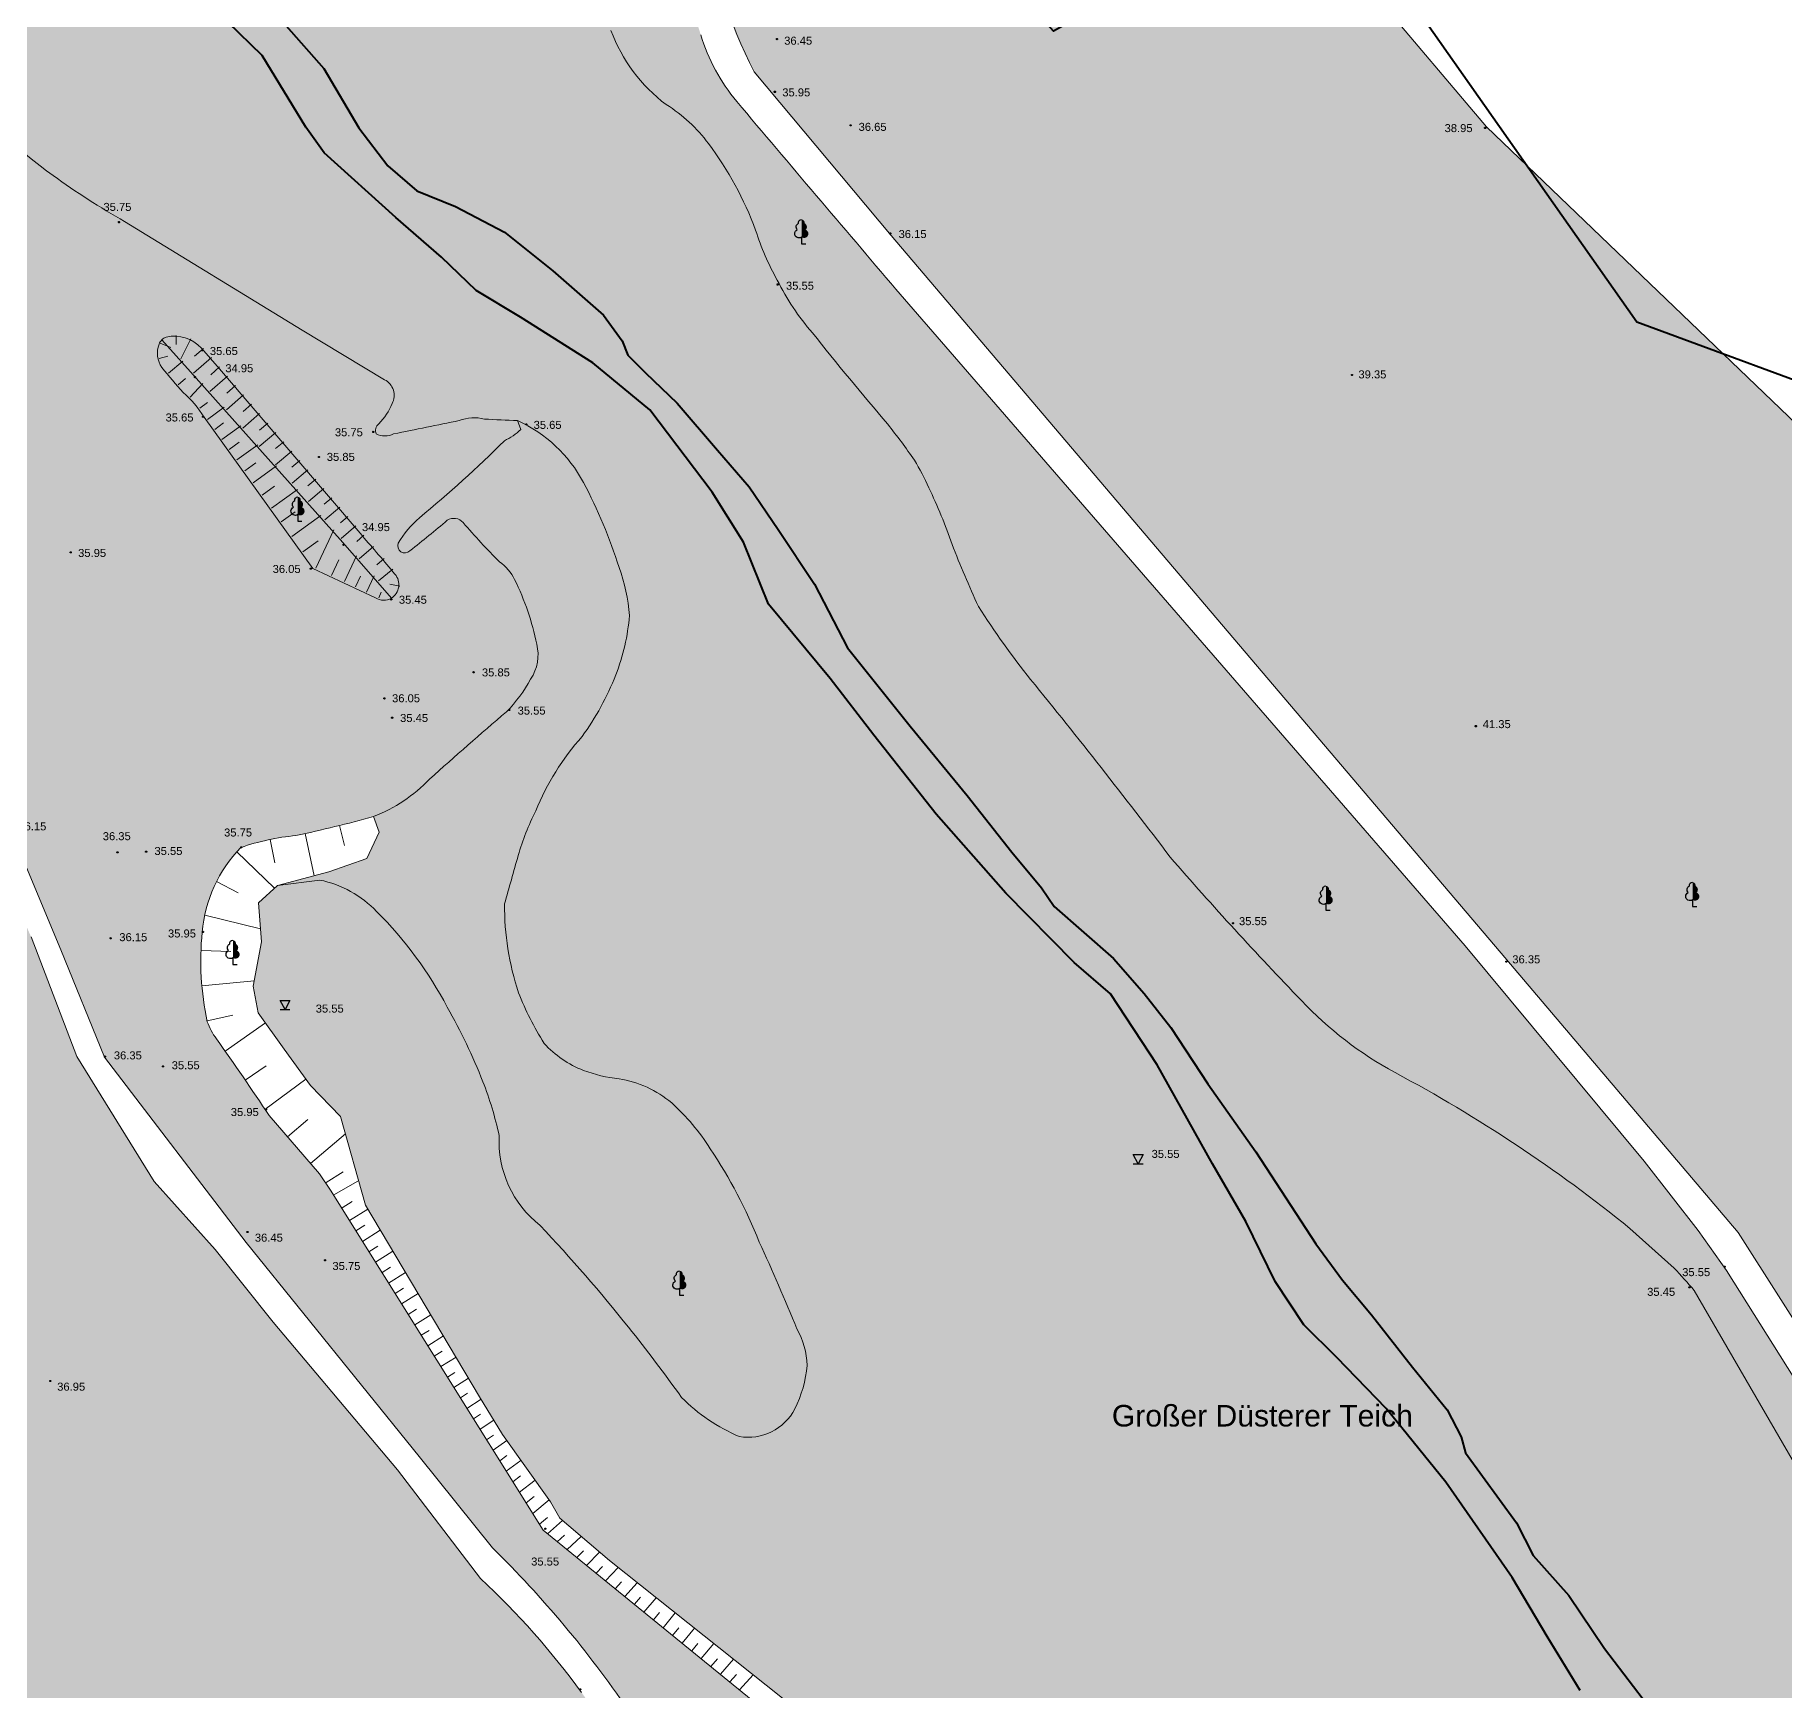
# Model space of a CAD drawing. Header units: metres. Extents: x 363857 to 365179, y 5807840 to 5809004.
# Drawn here: x 364260.4 to 364402.5, y 5808760.6 to 5808895 of the extents above; entities that cross this region are included whole.
import ezdxf

# ---------------------------------------------------------------- set-up
doc = ezdxf.new("R2010")
doc.units = ezdxf.units.M
doc.header["$LTSCALE"] = 0.5
doc.layers.get('0').update_dxf_attribs({"color": 1, "linetype": 'CONTINUOUS'})
for name, color, linetype in [('Flurstücksgrenze', 5, 'CONTINUOUS'), ('Stk.Böschungen', 1, 'CONTINUOUS'), ('Stk.Geländehöhen', 1, 'CONTINUOUS'), ('Stk.Gewässer', 1, 'CONTINUOUS'), ('Stk.Landschafts- und Eigennamen', 1, 'CONTINUOUS'), ('Stk.Topografie allgemein', 1, 'CONTINUOUS'), ('Stk.Waldflächen', 1, 'CONTINUOUS')]:
    doc.layers.add(name, color=color, linetype=linetype)
doc.styles.add('TA  11.0401.0000', font='Arial.ttf')

# ---------------------------------------------------------------- blocks, each defined once
blk = doc.blocks.new('Geländehöhe')
at = {"color": 0, "lineweight": -2}
for points in [[(0.0087, -0.005, -0.5773503), (-0.0087, -0.005, -0.5773503), (0, 0.01, -0.5773503)], [(0.0043, -0.0025, -0.5773503), (-0.0043, -0.0025, -0.5773503), (0, 0.005, -0.5773503)]]:
    blk.add_lwpolyline(points, format="xyb", close=True, dxfattribs=at)
blk = doc.blocks.new('S11..357')
at = {"color": 0, "lineweight": -2}
blk.add_lwpolyline([(-0.04, 0), (0, 0), (-0.04, 0.075), (0.04, 0.075), (0, 0), (0.04, 0)], dxfattribs=at)
blk = doc.blocks.new('S11..150')
at = {"lineweight": -2}
blk.add_hatch(color=0, dxfattribs=at).paths.add_polyline_path([(0, 0.055), (0, 0.2), (0.0074, 0.199), (0.0142, 0.196), (0.0197, 0.191), (0.0236, 0.1846), (0.0254, 0.1774), (0.025, 0.17), (0.0326, 0.1648), (0.0386, 0.1578), (0.0426, 0.1495), (0.0442, 0.1404), (0.0435, 0.1312), (0.0403, 0.1225), (0.035, 0.115), (0.0434, 0.1099), (0.0501, 0.1026), (0.0545, 0.0938), (0.0562, 0.0841), (0.0552, 0.0743), (0.0515, 0.0652), (0.0454, 0.0575), (0.0373, 0.0517), (0.028, 0.0485), (0.0182, 0.048), (0.0086, 0.0502)], flags=0)
at = {"color": 0, "lineweight": -2}
blk.add_lwpolyline([(0, 0.055, -1.1324178), (-0.035, 0.115, -0.4985403), (-0.025, 0.17, -0.4807787), (0, 0.2)], format="xyb", dxfattribs=at)
blk.add_lwpolyline([(0, 0.055), (0, 0), (0.035, 0)], dxfattribs=at)

msp = doc.modelspace()

# ---------------------------------------------------------------- hatches: boundary and pattern name
at = {"layer": 'Stk.Gewässer', "lineweight": 18, "true_color": 0xe3ffff}
h = msp.add_hatch(color=7, dxfattribs=at)
h.paths.add_polyline_path([(364285.2204, 5808807.1592), (364282.7797, 5808809.6782), (364280.6295, 5808812.6312), (364278.525, 5808815.5898), (364278.1041, 5808817.7687), (364278.7962, 5808821.3625), (364278.5555, 5808824.5314), (364280.0852, 5808825.9267), (364283.5331, 5808826.3764, -0.15153274), (364288.1438, 5808823.8113, -0.07646305), (364293.8831, 5808816.0455, -0.03413764), (364296.7746, 5808809.998, -0.03917682), (364298.0952, 5808805.629, 0.24377512), (364301.4177, 5808798.3249, -0.02159146), (364308.608, 5808790.0578, -0.01245987), (364312.914, 5808784.3573, 0.09426798), (364317.5995, 5808781.1758, 0.32332605), (364322.1145, 5808783.4329, 0.09125722), (364323.1181, 5808786.9627, 0.11687328), (364322.2822, 5808789.9176, 0.01229059), (364319.2258, 5808796.9722, 0.05318094), (364315.2466, 5808804.5578, 0.0678361), (364312.1158, 5808808.2726, 0.13516864), (364307.8333, 5808810.238, -0.06719037), (364304.9478, 5808810.9207, -0.11718979), (364301.7459, 5808813.1128, -0.04852861), (364299.6709, 5808817.2275, -0.08362754), (364298.5393, 5808824.4391, -0.00293574), (364299.6444, 5808828.3647, -0.04359182), (364301.0615, 5808831.9941, -0.08466784), (364304.8247, 5808838.0252, 0.0648565), (364307.565, 5808843.0246, 0.0741791), (364308.6774, 5808847.8502, 0.0688747), (364307.8385, 5808851.759, 0.04564048), (364304.9369, 5808858.6627, 0.16561582), (364299.5951, 5808863.6823, -0.00524237), (364296.8995, 5808863.809, 0.15788395), (364294.854, 5808863.6816, -0.00073615), (364289.5258, 5808862.6005, -0.21861148), (364288.0987, 5808862.6003, -0.32375725), (364288.321, 5808863.4198, 0.09061511), (364289.3998, 5808865.063, 0.42237158), (364288.7821, 5808867.0011), (364282.0834, 5808871.0281), (364267.6738, 5808879.8451, -0.02600306), (364261.8544, 5808883.5831, -0.06856073), (364254.4316, 5808890.6866, -0.08269872), (364250.2588, 5808897.7252, 0.05894219), (364248.024, 5808902.1463, 0.03180646), (364242.7628, 5808909.2423, 0.02869263), (364236.1171, 5808915.4165, 0.01567075), (364229.1719, 5808920.7544, 0.01762404), (364225.5011, 5808923.2733, -0.03055955), (364222.2308, 5808925.2636), (364212.6751, 5808931.7372), (364209.2301, 5808934.0998), (364220.7135, 5808951.4434, 0.02329234), (364223.593, 5808948.4725, 0.02102931), (364227.8248, 5808943.1759, 0.14575743), (364229.9804, 5808941.3758, 0.01368457), (364234.9867, 5808939.3062, -0.0126583), (364239.8418, 5808937.3079, 0.08914624), (364245.593, 5808934.0126, 0.17821034), (364254.7498, 5808934.7169, 0.0779471), (364258.5677, 5808939.0098, 0.08225899), (364261.6904, 5808945.0965, -0.13368071), (364262.3725, 5808946.4153), (364263.0759, 5808945.2184), (364264.0317, 5808944.151), (364265.9539, 5808942.9565), (364268.1575, 5808941.7249), (364270.2499, 5808940.6559), (364272.2722, 5808939.4536), (364274.2013, 5808938.2476), (364276.1406, 5808936.9519), (364277.9247, 5808936.0313), (364279.8294, 5808934.901), (364281.8671, 5808933.8522), (364284.0798, 5808932.7299), (364285.4724, 5808931.8355), (364286.7113, 5808931.0683), (364292.505, 5808927.5897, -0.11929615), (364298.0406, 5808917.7738, 0.00065588), (364305.2793, 5808905.7055, -0.05374785), (364306.6768, 5808901.8905, -0.03971906), (364306.9883, 5808897.7491, 0.03469002), (364307.1756, 5808895.3631, 0.14386616), (364311.6711, 5808889.3391, -0.09547052), (364315.0995, 5808886.1708, -0.07288485), (364318.9281, 5808879.1427, 0.05156755), (364320.687, 5808875.0918, 0.0632802), (364323.5392, 5808870.8144, 0.00777932), (364329.6579, 5808863.3844, -0.01704658), (364331.829, 5808860.4706, -0.0304109), (364332.9924, 5808858.2332, -0.02952596), (364334.8867, 5808853.6304, 0.0183737), (364337.0271, 5808848.5993, 0.02874074), (364341.2649, 5808842.6636, -0.00874486), (364352.6082, 5808828.2346, 0.01341761), (364363.258, 5808816.5967, 0.0797758), (364370.8757, 5808810.737, -0.04781277), (364389.9489, 5808798.0842), (364393.5432, 5808794.863, -0.0060347), (364395.1681, 5808793.054), (364413.5303, 5808761.3169, -0.24891136), (364412.0271, 5808749.4809, 0.00535982), (364410.9629, 5808748.7448, 0.00221955), (364402.9992, 5808742.1885, 0.10770105), (364400.5729, 5808739.2482, -0.14144292), (364397.1663, 5808738.3133, 0.22153822), (364390.7496, 5808732.679, -0.17340094), (364387.1009, 5808729.1185), (364374.3939, 5808719.7485, -0.34939217), (364369.1645, 5808719.644), (364358.831, 5808724.8009, 0.00509223), (364344.3674, 5808734.2296, 0.00496407), (364337.0466, 5808738.0464), (364330.6681, 5808748.8391), (364327.8403, 5808753.3004), (364323.6303, 5808757.9436), (364307.0594, 5808771.1058), (364303.0137, 5808774.5525), (364302.2704, 5808775.8711), (364298.3648, 5808781.3526), (364296.5108, 5808784.4197), (364287.2286, 5808799.9728)], flags=0)
h.paths.add_polyline_path([(364252.512, 5808918.7602, 0.46130193), (364257.508, 5808924.5076, 0.41367233), (364251.9601, 5808928.9412, 0.38887313), (364247.4783, 5808923.7909, 0.39075751)], flags=0)
at = {"layer": 'Stk.Waldflächen', "lineweight": 18, "true_color": 0xb3ff7f}
for points in [[(364352.6126, 5808999.463, -0.01381433), (364347.3967, 5808987.7912), (364343.7329, 5808979.5004), (364332.5972, 5808954.508), (364325.2215, 5808937.9589), (364321.0345, 5808928.5124), (364317.4355, 5808913.3708), (364330.4949, 5808912.3763, 0.12551374), (364332.6615, 5808906.1175, 0.16767904), (364335.8591, 5808902.1114, 0.10660536), (364343.5856, 5808898.5901), (364349.5588, 5808900.7652), (364355.8523, 5808902.1598), (364366.4782, 5808901.5111), (364378.298, 5808887.5449), (364406.1912, 5808860.7695), (364329.9471, 5808878.6997), (364318.8095, 5808891.9967, -0.07906248), (364314.7128, 5808904.7109), (364313.6758, 5808909.7267, -0.01535923), (364312.4974, 5808913.8222, -0.01375102), (364311.4516, 5808917.4917), (364323.0348, 5808940.187, -0.0076379), (364326.9468, 5808949.7219, -0.00549374), (364330.0063, 5808956.8766), (364332.7839, 5808963.5002), (364336.1265, 5808971.1087), (364340.687, 5808981.4544)], [(364154.6601, 5808921.866), (364142.8888, 5808937.8236, 0.36726183), (364145.5839, 5808937.6015, -0.03637977), (364151.7037, 5808939.5381, 0.03091387), (364154.0046, 5808939.8719, -0.04634256), (364159.9656, 5808940.3835, -0.04275736), (364164.936, 5808939.9844), (364167.3969, 5808939.3674, 0.08362965), (364169.5632, 5808939.0317), (364173.2854, 5808938.7735, -0.02913443), (364180.0974, 5808938.5042, 0.00220343), (364185.396, 5808938.575, -0.00532843), (364187.6955, 5808938.7476, 0.18979145), (364191.5528, 5808939.4111, 0.0884732), (364193.7375, 5808941.9623, -0.05592966), (364196.0533, 5808945.5985, -0.15473458), (364197.9879, 5808946.4724, -0.21170311), (364199.3508, 5808945.0428, 0.01033422), (364200.8781, 5808941.3319, 0.10143465), (364202.7418, 5808938.9716), (364209.2301, 5808934.0998), (364212.6751, 5808931.7372), (364222.2308, 5808925.2636, 0.03055955), (364225.5011, 5808923.2733, -0.01762404), (364229.1719, 5808920.7544, -0.01567075), (364236.1171, 5808915.4165, -0.02869263), (364242.7628, 5808909.2423, -0.03180646), (364248.024, 5808902.1463, -0.05894219), (364250.2588, 5808897.7252, 0.08269872), (364254.4316, 5808890.6866, 0.06856073), (364261.8544, 5808883.5831, 0.02600306), (364267.6738, 5808879.8451), (364282.0834, 5808871.0281), (364288.7821, 5808867.0011, -0.42237158), (364289.3998, 5808865.063, -0.09061511), (364288.321, 5808863.4198, 0.32375725), (364288.0987, 5808862.6003, 0.21861148), (364289.5258, 5808862.6005, 0.00073615), (364294.854, 5808863.6816, -0.15788395), (364296.8995, 5808863.809, 0.00524237), (364299.5951, 5808863.6823), (364299.8485, 5808862.9674, -0.08578904), (364298.5162, 5808862.0458, -0.02484695), (364291.6165, 5808855.792, 0.07937826), (364289.9032, 5808853.7356, 0.84456183), (364290.8501, 5808853.1167, 0.00902647), (364293.8838, 5808855.595, -0.36540043), (364295.1682, 5808855.4044, 0.02092387), (364298.1321, 5808852.2116, -0.11983087), (364299.3526, 5808850.7819, -0.0652335), (364301.1423, 5808845.5234, -0.21979534), (364300.6496, 5808842.6955, -0.07372079), (364298.689, 5808840.0396, 0.00559943), (364292.4483, 5808834.5757, -0.10934922), (364287.8961, 5808831.5248, -0.01473266), (364281.5819, 5808829.9845, 0.05945486), (364277.1122, 5808829.0128, 0.17423077), (364273.97, 5808822.1397, 0.07673141), (364274.3782, 5808814.8723), (364266.0464, 5808811.9773), (364262.4785, 5808820.6926), (364258.2018, 5808830.9695, 0.05945379), (364253.4367, 5808841.1008), (364247.1152, 5808850.1916), (364238.9681, 5808860.8441, 0.03242898), (364229.4317, 5808873.9289, 0.01752953), (364220.6928, 5808884.0603, 0.14466024), (364210.1052, 5808890.7306, 0.00754606), (364208.6149, 5808891.1435, 0.03565229), (364200.6235, 5808893.1694, -0.16933471), (364186.472, 5808899.7314, -0.03980374), (364179.3921, 5808907.452, 0.0694161), (364168.8818, 5808915.5383, 0.03515269)], [(364315.0995, 5808886.1708, 0.09547052), (364311.6711, 5808889.3391, -0.14386616), (364307.1756, 5808895.3631, -0.03469002), (364306.9883, 5808897.7491, 0.03971906), (364306.6768, 5808901.8905, 0.05374785), (364305.2793, 5808905.7055, -0.00065588), (364298.0406, 5808917.7738, 0.11929615), (364292.505, 5808927.5897, 0.03466916), (364285.4533, 5808934.4073, -0.05053397), (364295.9946, 5808925.8938, 0.02352423), (364304.2323, 5808920.2308, -0.18927745), (364306.2355, 5808919.0797, -0.05907826), (364309.4775, 5808913.7342, -0.05790499), (364311.5487, 5808906.8184, 0.03768456), (364314.4803, 5808894.9946, 0.10103011), (364317.3987, 5808889.5925)], [(364330.3265, 5808874.3628), (364376.5564, 5808821.0192), (364341.2649, 5808842.6636, -0.02874074), (364337.0271, 5808848.5993, -0.0183737), (364334.8867, 5808853.6304, 0.02952596), (364332.9924, 5808858.2332, 0.0304109), (364331.829, 5808860.4706, 0.01704658), (364329.6579, 5808863.3844, -0.00777932), (364323.5392, 5808870.8144, -0.0632802), (364320.687, 5808875.0918, -0.05156755), (364318.9281, 5808879.1427, 0.07288485), (364315.0995, 5808886.1708), (364317.3987, 5808889.5925, 0.00189103)], [(364379.7847, 5808820.0929), (364329.9471, 5808878.6997), (364406.1912, 5808860.7695, 0.1274783), (364428.7654, 5808853.2798, 0.01210606), (364448.534, 5808854.415, -0.18368752), (364460.6614, 5808853.6966), (364398.7454, 5808797.7641)], [(364263.7913, 5808812.0331), (364270.0724, 5808801.8877), (364275.0297, 5808796.3624), (364279.747, 5808790.4679), (364289.8442, 5808778.4751), (364296.5865, 5808769.6542, -0.04774362), (364304.7839, 5808760.4035, -0.06523491), (364312.2513, 5808746.6893), (364129.8589, 5808688.8814), (364127.5937, 5808708.6133), (364126.5493, 5808716.6034, -0.03123974), (364123.7628, 5808737.7295, -0.0429981), (364123.914, 5808751.9684, 0.06059911), (364126.0283, 5808765.8388, 0.03029194), (364125.7823, 5808774.4032), (364124.1991, 5808794.7844), (364123.0419, 5808809.2638, 0.01268221), (364121.8537, 5808819.7342, -0.27492382), (364122.3114, 5808822.0288, -0.06695627), (364125.5139, 5808824.3673), (364138.5743, 5808831.099, -0.09830121), (364144.7525, 5808832.4706, -0.00202871), (364154.3326, 5808832.7805, 0.13751142), (364164.979, 5808836.0199, 0.06356077), (364175.8558, 5808844.4303, -0.05333657), (364180.462, 5808848.596, -0.07821424), (364190.7005, 5808852.2601, -0.00779211), (364203.4855, 5808854.84, 0.03942111), (364218.2875, 5808858.7314, 0.08458969), (364232.0694, 5808866.4487), (364243.9199, 5808851.0457), (364247.151, 5808846.286), (364250.2104, 5808841.725), (364253.3287, 5808836.6999), (364256.2311, 5808830.5159), (364260.0729, 5808821.7549)], [(364298.0952, 5808805.629, 0.03917682), (364296.7746, 5808809.998, 0.03413764), (364293.8831, 5808816.0455, 0.07646305), (364288.1438, 5808823.8113, 0.15153274), (364283.5331, 5808826.3764), (364280.0852, 5808825.9267), (364284.2628, 5808827.0432), (364287.356, 5808828.1197), (364288.3395, 5808830.2604), (364287.8961, 5808831.5248, 0.10934922), (364292.4483, 5808834.5757, -0.00559943), (364298.689, 5808840.0396, 0.07372079), (364300.6496, 5808842.6955, 0.21979534), (364301.1423, 5808845.5234, 0.0652335), (364299.3526, 5808850.7819, 0.11983087), (364298.1321, 5808852.2116, -0.02092387), (364295.1682, 5808855.4044, 0.36540043), (364293.8838, 5808855.595, -0.00902647), (364290.8501, 5808853.1167, -0.84456183), (364289.9032, 5808853.7356, -0.07937826), (364291.6165, 5808855.792, 0.02484695), (364298.5162, 5808862.0458, 0.08578904), (364299.8485, 5808862.9674), (364299.5951, 5808863.6823, -0.16561582), (364304.9369, 5808858.6627, -0.04564048), (364307.8385, 5808851.759, -0.0688747), (364308.6774, 5808847.8502, -0.0741791), (364307.565, 5808843.0246, -0.0648565), (364304.8247, 5808838.0252, 0.08466784), (364301.0615, 5808831.9941, 0.04359182), (364299.6444, 5808828.3647, 0.00293574), (364298.5393, 5808824.4391, 0.08362754), (364299.6709, 5808817.2275, 0.04852861), (364301.7459, 5808813.1128, 0.11718979), (364304.9478, 5808810.9207, 0.06719037), (364307.8333, 5808810.238, -0.13516864), (364312.1158, 5808808.2726, -0.0678361), (364315.2466, 5808804.5578, -0.05318094), (364319.2258, 5808796.9722, -0.01229059), (364322.2822, 5808789.9176, -0.11687328), (364323.1181, 5808786.9627, -0.09125722), (364322.1145, 5808783.4329, -0.32332605), (364317.5995, 5808781.1758, -0.09426798), (364312.914, 5808784.3573, 0.01245987), (364308.608, 5808790.0578, 0.02159146), (364301.4177, 5808798.3249, -0.24377512)], [(364502.4637, 5808809.2896), (364480.7409, 5808794.3564, -0.00932541), (364474.1632, 5808789.0727, -0.01778932), (364458.2354, 5808778.7526, 0.09317848), (364453.9997, 5808774.9539, -0.10953338), (364443.444, 5808765.3908, -0.03197938), (364431.8888, 5808758.5634, -0.37921093), (364421.781, 5808760.8509), (364407.4394, 5808784.0839), (364398.7454, 5808797.7641), (364460.6614, 5808853.6966, -0.00768568), (364471.8904, 5808838.7498, 0.05329799), (364485.0938, 5808823.8032, 0.03603758)], [(364413.5303, 5808761.3169), (364395.1681, 5808793.054, 0.0060347), (364393.5432, 5808794.863), (364389.9489, 5808798.0842, 0.04781277), (364370.8757, 5808810.737, -0.0797758), (364363.258, 5808816.5967, -0.01341761), (364352.6082, 5808828.2346, 0.00874486), (364341.2649, 5808842.6636), (364376.5564, 5808821.0192), (364391.1196, 5808803.5572), (364395.4856, 5808797.9035), (364397.7828, 5808794.6769), (364403.7983, 5808785.1045), (364418.2152, 5808761.5568, -0.42050695), (364417.8817, 5808750.2473, -0.00271826), (364400.4052, 5808737.7593), (364385.8171, 5808727.1786), (364373.5559, 5808718.0619), (364361.0126, 5808708.8583, -0.43326711), (364350.0662, 5808708.3614), (364336.2714, 5808718.9828), (364336.9358, 5808735.5849), (364347.748, 5808730.4257), (364358.831, 5808724.8009), (364369.1645, 5808719.644, 0.34939217), (364374.3939, 5808719.7485), (364387.1009, 5808729.1185, 0.17340094), (364390.7496, 5808732.679, -0.22153822), (364397.1663, 5808738.3133, 0.14144292), (364400.5729, 5808739.2482, -0.10770105), (364402.9992, 5808742.1885, -0.00221955), (364410.9629, 5808748.7448, -0.00535982), (364412.0271, 5808749.4809, 0.24891136)], [(364266.0464, 5808811.9773), (364274.3782, 5808814.8723, 0.07741292), (364275.1318, 5808813.4767, -0.00820484), (364279.4034, 5808807.2536), (364283.4883, 5808802.5175), (364284.3872, 5808801.1918), (364301.6807, 5808773.5685), (364322.8658, 5808756.3585), (364336.9358, 5808735.5849), (364336.2714, 5808718.9828, -0.00651548), (364328.7079, 5808725.2386, -0.05843673), (364320.7623, 5808735.3312, -0.03479259), (364315.6304, 5808745.4605, 0.04526209), (364308.5449, 5808759.0231, 0.04940822), (364297.5501, 5808772.1352), (364291.5864, 5808779.5705), (364277.5327, 5808796.9361)]]:
    msp.add_hatch(color=71, dxfattribs=at).paths.add_polyline_path(points, flags=0)

# ---------------------------------------------------------------- linework, layer by layer
at = {"layer": 'Flurstücksgrenze', "color": 7, "linetype": 'Continuous', "lineweight": 40}
msp.add_lwpolyline([(364326.5, 5808913.834), (364331.285, 5808927.945), (364357.685, 5808982.649), (364367.468, 5808987.812), (364549.234, 5808985.911), (364564.375, 5808945.456), (364516.238, 5808916.894), (364565.358, 5808853.321), (364490.56, 5808806.174), (364457.595, 5808857.973), (364430.991, 5808845.416), (364409.17, 5808864.795), (364390.524, 5808871.666), (364365.25, 5808907.63), (364343.113, 5808895.309), (364326.5, 5808913.834)], close=True, dxfattribs=at)
for points in [[(364385.917, 5808760.559), (364383.217, 5808764.947), (364380.396, 5808769.728), (364374.985, 5808777.476), (364370.157, 5808783.453), (364366.137, 5808787.589), (364363.461, 5808790.243), (364361.125, 5808793.774), (364358.761, 5808798.633), (364356.039, 5808803.315), (364351.54, 5808811.362), (364347.766, 5808817.128), (364344.816, 5808819.673), (364339.249, 5808825.312), (364333.589, 5808831.733), (364328.536, 5808838.14), (364324.984, 5808842.738), (364319.975, 5808848.786), (364317.955, 5808853.819), (364315.389, 5808857.864), (364310.33, 5808864.555), (364305.708, 5808868.363), (364299.827, 5808872.087), (364296.237, 5808874.243), (364293.406, 5808876.955), (364289.714, 5808880.167), (364283.884, 5808885.431), (364282.382, 5808887.497), (364278.856, 5808893.34), (364276.059, 5808896.034)], [(364280.782, 5808895.73), (364283.864, 5808892.278), (364286.699, 5808887.45), (364289.06, 5808884.358), (364291.419, 5808882.35), (364294.546, 5808881.056), (364298.525, 5808878.988), (364302.452, 5808875.83), (364306.571, 5808872.242), (364308.095, 5808870.161), (364308.539, 5808868.984), (364309.973, 5808867.567), (364312.567, 5808865.107), (364315.824, 5808861.29), (364318.416, 5808858.299), (364320.751, 5808854.837), (364323.704, 5808850.396), (364326.395, 5808845.227), (364331.483, 5808838.879), (364336.124, 5808833.227), (364339.741, 5808828.625), (364342.15, 5808825.735), (364343.17, 5808824.217), (364347.996, 5808820.003), (364350.494, 5808817.153), (364352.665, 5808814.4), (364355.672, 5808809.824), (364359.563, 5808804.311), (364364.444, 5808796.826), (364366.595, 5808793.881), (364368.958, 5808791.075), (364372.287, 5808786.821), (364375.109, 5808783.342), (364376.231, 5808781.153), (364376.598, 5808779.849), (364380.727, 5808774.171), (364382.086, 5808771.536), (364384.996, 5808768.272), (364387.877, 5808763.971), (364391.823, 5808758.831)]]:
    msp.add_lwpolyline(points, dxfattribs=at)
at = {"layer": 'Stk.Böschungen', "color": 7, "linetype": 'Continuous', "lineweight": 9}
for p, q in [((364270.5588, 5808869.9722), (364271.4136, 5808869.6115)), ((364271.8697, 5808870.5941), (364271.857, 5808869.862)), ((364273.0549, 5808870.3219), (364272.2383, 5808868.6894)), ((364274.07, 5808869.5467), (364273.3406, 5808868.9096)), ((364270.4848, 5808868.7222), (364271.1714, 5808868.9185)), ((364271.2248, 5808867.5326), (364272.4016, 5808868.5068)), ((364274.7281, 5808868.7937), (364273.2773, 5808867.5276)), ((364275.3862, 5808868.0408), (364274.666, 5808867.4116)), ((364272.0171, 5808866.5925), (364272.6102, 5808867.1015)), ((364272.9849, 5808865.5947), (364274.0367, 5808866.6815)), ((364276.0377, 5808867.2822), (364274.5997, 5808866.0555)), ((364276.6884, 5808866.5229), (364275.9789, 5808865.9169)), ((364273.7784, 5808864.693), (364274.3922, 5808865.1484)), ((364277.3391, 5808865.7636), (364275.9386, 5808864.5668)), ((364274.4081, 5808863.7822), (364275.7655, 5808864.7594)), ((364278.6406, 5808864.245), (364277.2771, 5808863.0786)), ((364277.9899, 5808865.0043), (364277.2989, 5808864.4135)), ((364274.9922, 5808862.9706), (364275.7153, 5808863.4908)), ((364275.5764, 5808862.1589), (364277.1119, 5808863.2623)), ((364279.9421, 5808862.7263), (364278.6067, 5808861.5878)), ((364279.2913, 5808863.4856), (364278.6175, 5808862.9087)), ((364276.1605, 5808861.3473), (364276.9722, 5808861.9292)), ((364276.7759, 5808860.4922), (364278.4873, 5808861.7218)), ((364280.5928, 5808861.967), (364279.9312, 5808861.4054)), ((364281.2435, 5808861.2077), (364279.9366, 5808860.0953)), ((364277.4253, 5808859.5899), (364278.3277, 5808860.239)), ((364278.1104, 5808858.6379), (364280.0185, 5808860.0034)), ((364281.8942, 5808860.4484), (364281.2484, 5808859.8982)), ((364282.545, 5808859.6891), (364281.2684, 5808858.6005)), ((364278.8333, 5808857.6335), (364279.8388, 5808858.3551)), ((364279.5959, 5808856.5738), (364281.7163, 5808858.0978)), ((364283.1957, 5808858.9298), (364282.5646, 5808858.392)), ((364283.8464, 5808858.1705), (364282.5993, 5808857.1069)), ((364284.4972, 5808857.4112), (364283.8807, 5808856.8859)), ((364285.1479, 5808856.6519), (364283.9302, 5808855.6133)), ((364280.4005, 5808855.4559), (364281.5192, 5808856.2598)), ((364281.2496, 5808854.2761), (364283.6125, 5808855.9698)), ((364285.7986, 5808855.8926), (364285.1979, 5808855.3787)), ((364286.4494, 5808855.1333), (364285.2621, 5808854.1185)), ((364282.1453, 5808853.0316), (364283.3919, 5808853.9249)), ((364283.1964, 5808851.7015), (364284.6524, 5808854.8028)), ((364287.1025, 5808854.3732), (364286.5221, 5808853.8607)), ((364284.4732, 5808851.1024), (364285.0724, 5808852.3791)), ((364285.5213, 5808850.6107), (364286.5051, 5808852.7068)), ((364287.8983, 5808853.4655), (364286.7293, 5808852.4514)), ((364288.7473, 5808852.4778), (364288.1625, 5808851.9816)), ((364286.4267, 5808850.1859), (364286.8261, 5808851.0361)), ((364287.332, 5808849.7612), (364287.9443, 5808851.0681)), ((364289.4638, 5808851.6272), (364288.3036, 5808850.659)), ((364288.3315, 5808849.2944), (364288.5081, 5808849.7597)), ((364290.0228, 5808850.2372), (364289.2136, 5808850.3907)), ((364279.494, 5808829.6686), (364279.878, 5808827.7822)), ((364282.3244, 5808830.1464), (364283.07, 5808826.7244)), ((364285.1186, 5808830.7989), (364285.5254, 5808829.177)), ((364276.7909, 5808828.6562), (364279.8427, 5808825.7054)), ((364275.1459, 5808826.2656), (364276.888, 5808825.3388)), ((364274.1972, 5808823.5299), (364278.7156, 5808822.4243)), ((364273.8808, 5808820.6622), (364276.3037, 5808820.5837)), ((364273.9476, 5808817.7884), (364278.1871, 5808818.1999)), ((364274.3636, 5808814.9433), (364276.4607, 5808815.4034)), ((364275.8311, 5808812.4859), (364279.1074, 5808814.771)), ((364277.4677, 5808810.1279), (364279.1647, 5808811.2886)), ((364279.0729, 5808807.7502), (364282.3983, 5808810.2019)), ((364280.8918, 5808805.5279), (364282.5419, 5808806.9352)), ((364282.7668, 5808803.3541), (364285.6128, 5808805.7548)), ((364284.056, 5808801.8013), (364285.416, 5808802.6717)), ((364284.6767, 5808800.8048), (364286.6201, 5808801.9155)), ((364285.3393, 5808799.7624), (364286.1541, 5808800.258)), ((364285.9304, 5808798.7269), (364287.4167, 5808799.6577)), ((364286.4623, 5808797.8771), (364287.1956, 5808798.3383)), ((364286.9901, 5808797.0341), (364288.441, 5808797.9414)), ((364287.52, 5808796.1878), (364288.2365, 5808796.6355)), ((364288.0498, 5808795.3414), (364289.4642, 5808796.2269)), ((364288.5818, 5808794.4917), (364289.2796, 5808794.9293)), ((364289.1138, 5808793.6419), (364290.4919, 5808794.5049)), ((364289.6458, 5808792.7922), (364290.3249, 5808793.2195)), ((364290.1735, 5808791.9492), (364291.5139, 5808792.7924)), ((364290.7055, 5808791.0994), (364291.3675, 5808791.514)), ((364291.2375, 5808790.2497), (364292.5428, 5808791.0685)), ((364291.7652, 5808789.4067), (364292.4112, 5808789.8066)), ((364292.2993, 5808788.5536), (364293.5694, 5808789.3484)), ((364292.8249, 5808787.714), (364293.4521, 5808788.104)), ((364293.3569, 5808786.8642), (364294.5914, 5808787.6359)), ((364293.8889, 5808786.0145), (364294.4957, 5808786.397)), ((364294.4167, 5808785.1715), (364295.61, 5808785.9291)), ((364294.9507, 5808784.3184), (364295.5359, 5808784.6956)), ((364295.4806, 5808783.472), (364296.6313, 5808784.2205)), ((364296.0126, 5808782.6222), (364296.5774, 5808782.9987)), ((364296.5446, 5808781.7725), (364297.656, 5808782.5252)), ((364297.0765, 5808780.9228), (364297.6231, 5808781.299)), ((364297.6085, 5808780.073), (364298.7205, 5808780.8534)), ((364298.1405, 5808779.2233), (364298.7165, 5808779.6369)), ((364298.6746, 5808778.3702), (364299.8642, 5808779.2481)), ((364299.2087, 5808777.517), (364299.8232, 5808777.9801)), ((364299.7449, 5808776.6606), (364301.008, 5808777.6429)), ((364300.2853, 5808775.7973), (364300.9336, 5808776.3173)), ((364300.8215, 5808774.9408), (364302.1531, 5808776.0356)), ((364301.3704, 5808774.0641), (364302.0161, 5808774.6203)), ((364302.022, 5808773.2911), (364303.2359, 5808774.3632)), ((364302.816, 5808772.6462), (364303.4032, 5808773.1832)), ((364303.6125, 5808771.9991), (364304.7467, 5808773.0761)), ((364304.4012, 5808771.3584), (364304.95, 5808771.8968)), ((364305.1874, 5808770.7197), (364306.2485, 5808771.7966)), ((364305.9658, 5808770.0874), (364306.481, 5808770.6235)), ((364306.7416, 5808769.4571), (364307.7675, 5808770.5434)), ((364307.5278, 5808768.8185), (364308.036, 5808769.3725)), ((364308.3088, 5808768.184), (364309.3169, 5808769.3127)), ((364309.0794, 5808767.558), (364309.5805, 5808768.1317)), ((364309.8604, 5808766.9235), (364310.8543, 5808768.0916)), ((364310.6311, 5808766.2975), (364311.129, 5808766.8876)), ((364311.4121, 5808765.663), (364312.4017, 5808766.8624)), ((364312.1827, 5808765.037), (364312.6796, 5808765.642)), ((364312.9637, 5808764.4025), (364313.9633, 5808765.6221)), ((364313.7395, 5808763.7723), (364314.2469, 5808764.3831)), ((364314.5102, 5808763.1462), (364315.5431, 5808764.3672)), ((364315.2964, 5808762.5076), (364315.8182, 5808763.1209)), ((364316.067, 5808761.8815), (364317.131, 5808763.106)), ((364316.8428, 5808761.2513), (364317.3854, 5808761.8621)), ((364317.6238, 5808760.6168), (364318.723, 5808761.8415))]:
    msp.add_line(p, q, dxfattribs=at)
at = {"layer": 'Stk.Böschungen', "color": 7, "linetype": 'Continuous', "lineweight": 18}
for p, q in [((364273.4804, 5808867.126), (364270.695, 5808870.2467)), ((364275.3676, 5808867.8864), (364273.9026, 5808869.5659)), ((364277.312, 5808862.8572), (364273.4804, 5808867.126)), ((364286.9541, 5808854.3388), (364275.3676, 5808867.8864)), ((364274.1294, 5808863.9645), (364282.9596, 5808851.6686)), ((364285.3889, 5808853.774), (364277.312, 5808862.8572)), ((364289.3373, 5808849.2688), (364285.3889, 5808853.774)), ((364282.9596, 5808851.6686), (364288.0474, 5808849.2777)), ((364279.4034, 5808807.2536), (364283.4883, 5808802.5175)), ((364283.4883, 5808802.5175), (364284.3872, 5808801.1918)), ((364284.3872, 5808801.1918), (364301.6807, 5808773.5685)), ((364301.6807, 5808773.5685), (364322.8658, 5808756.3585))]:
    msp.add_line(p, q, dxfattribs=at)
msp.add_lwpolyline([(364280.0852, 5808825.9267), (364284.2628, 5808827.0432), (364287.356, 5808828.1197), (364288.3395, 5808830.2604), (364287.8961, 5808831.5248)], dxfattribs=at)
for centre, radius, start, end in [((364272.3309, 5808869.1536), 2.0026, 158.431855, 215.753897), ((364271.5358, 5808869.4628), 1.1495, 137.004596, 158.194518), ((364271.4585, 5808869.3874), 1.1495, 110.554657, 131.6205), ((364271.7103, 5808867.5775), 2.9597, 42.20846, 102.794394), ((364326.1023, 5808912.8814), 71.3064, 219.024119, 221.159988), ((364267.4653, 5808859.9498), 7.78, 31.06657, 50.466464), ((364194.2076, 5808772.2391), 123.8639, 39.60993, 41.515416), ((364288.6585, 5808850.365), 1.2893, 301.767517, 40.922991), ((364288.6999, 5808850.3735), 1.2754, 239.227164, 299.982365), ((364258.6072, 5808937.8777), 110.3122, 282.020997, 285.397229), ((364283.4185, 5808810.7706), 19.3015, 95.460078, 109.070107), ((364285.1038, 5808821.2044), 11.173, 135.664409, 175.198314), ((364297.7127, 5808819.8281), 23.855, 174.439276, 191.990427), ((364279.235, 5808816.5936), 5.1528, 199.515096, 217.221516), ((364087.6636, 5808680.219), 230.0042, 33.525922, 35.40629)]:
    msp.add_arc(centre, radius, start, end, dxfattribs=at)
at = {"layer": 'Stk.Topografie allgemein', "color": 7, "linetype": 'Continuous', "lineweight": 9}
for p, q in [((364366.4782, 5808901.5111), (364378.298, 5808887.5449)), ((364318.8095, 5808891.9967), (364329.9471, 5808878.6997)), ((364378.298, 5808887.5449), (364406.1912, 5808860.7695)), ((364267.6738, 5808879.8451), (364282.0834, 5808871.0281)), ((364329.9471, 5808878.6997), (364379.7847, 5808820.0929)), ((364330.3265, 5808874.3628), (364376.5564, 5808821.0192)), ((364282.0834, 5808871.0281), (364288.7821, 5808867.0011)), ((364258.2018, 5808830.9695), (364262.4785, 5808820.6926)), ((364278.5555, 5808824.5314), (364280.0852, 5808825.9267)), ((364278.7962, 5808821.3625), (364278.5555, 5808824.5314)), ((364263.7913, 5808812.0331), (364260.0729, 5808821.7549)), ((364278.1041, 5808817.7687), (364278.7962, 5808821.3625)), ((364376.5564, 5808821.0192), (364391.1196, 5808803.5572)), ((364262.4785, 5808820.6926), (364266.0464, 5808811.9773)), ((364379.7847, 5808820.0929), (364398.7454, 5808797.7641)), ((364278.525, 5808815.5898), (364278.1041, 5808817.7687)), ((364280.6295, 5808812.6312), (364278.525, 5808815.5898)), ((364282.7797, 5808809.6782), (364280.6295, 5808812.6312)), ((364263.7913, 5808812.0331), (364270.0724, 5808801.8877)), ((364266.0464, 5808811.9773), (364277.5327, 5808796.9361)), ((364285.2204, 5808807.1592), (364282.7797, 5808809.6782)), ((364285.2204, 5808807.1592), (364287.2286, 5808799.9728)), ((364391.1196, 5808803.5572), (364395.4856, 5808797.9035)), ((364270.0724, 5808801.8877), (364275.0297, 5808796.3624)), ((364287.2286, 5808799.9728), (364296.5108, 5808784.4197)), ((364277.5327, 5808796.9361), (364291.5864, 5808779.5705)), ((364393.5432, 5808794.863), (364389.9489, 5808798.0842)), ((364397.7828, 5808794.6769), (364395.4856, 5808797.9035)), ((364398.7454, 5808797.7641), (364407.4394, 5808784.0839)), ((364275.0297, 5808796.3624), (364279.747, 5808790.4679)), ((364403.7983, 5808785.1045), (364397.7828, 5808794.6769)), ((364413.5303, 5808761.3169), (364395.1681, 5808793.054)), ((364279.747, 5808790.4679), (364289.8442, 5808778.4751)), ((364296.5108, 5808784.4197), (364298.3648, 5808781.3526)), ((364298.3648, 5808781.3526), (364302.2704, 5808775.8711)), ((364289.8442, 5808778.4751), (364296.5865, 5808769.6542)), ((364291.5864, 5808779.5705), (364297.5501, 5808772.1352)), ((364302.2704, 5808775.8711), (364303.0137, 5808774.5525)), ((364303.0137, 5808774.5525), (364307.0594, 5808771.1058)), ((364307.0594, 5808771.1058), (364323.6303, 5808757.9436))]:
    msp.add_line(p, q, dxfattribs=at)
for points in [[(364287.8961, 5808831.5248, 0.10934922), (364292.4483, 5808834.5757, -0.00559943), (364298.689, 5808840.0396, 0.07372079), (364300.6496, 5808842.6955, 0.21979534), (364301.1423, 5808845.5234, 0.0652335), (364299.3526, 5808850.7819, 0.11983087), (364298.1321, 5808852.2116, -0.02092387), (364295.1682, 5808855.4044, 0.36540043), (364293.8838, 5808855.595, -0.00902647), (364290.8501, 5808853.1167, -0.84456183), (364289.9032, 5808853.7356, -0.07937826), (364291.6165, 5808855.792, 0.02484695), (364298.5162, 5808862.0458, 0.08578904), (364299.8485, 5808862.9674), (364299.5951, 5808863.6823, -0.16561582), (364304.9369, 5808858.6627, -0.04564048), (364307.8385, 5808851.759, -0.0688747), (364308.6774, 5808847.8502, -0.0741791), (364307.565, 5808843.0246, -0.0648565), (364304.8247, 5808838.0252, 0.08466784), (364301.0615, 5808831.9941, 0.04359182), (364299.6444, 5808828.3647, 0.00293574), (364298.5393, 5808824.4391, 0.08362754), (364299.6709, 5808817.2275, 0.04852861), (364301.7459, 5808813.1128, 0.11718979), (364304.9478, 5808810.9207, 0.06719037), (364307.8333, 5808810.238, -0.13516864), (364312.1158, 5808808.2726, -0.0678361), (364315.2466, 5808804.5578, -0.05318094), (364319.2258, 5808796.9722, -0.01229059), (364322.2822, 5808789.9176, -0.11687328), (364323.1181, 5808786.9627, -0.09125722), (364322.1145, 5808783.4329, -0.32332605), (364317.5995, 5808781.1758, -0.09426798), (364312.914, 5808784.3573, 0.01245987), (364308.608, 5808790.0578, 0.02159146), (364301.4177, 5808798.3249, -0.24377512), (364298.0952, 5808805.629)], [(364298.0952, 5808805.629, 0.03917682), (364296.7746, 5808809.998, 0.03413764), (364293.8831, 5808816.0455, 0.07646305), (364288.1438, 5808823.8113, 0.15153274), (364283.5331, 5808826.3764), (364280.0852, 5808825.9267)]]:
    msp.add_lwpolyline(points, format="xyb", dxfattribs=at)
for centre, radius, start, end in [((364356.7129, 5808911.2268), 42.5025, 188.818605, 206.900776), ((364319.6748, 5808900.0014), 13.332, 200.359188, 233.10619), ((364329.1706, 5808899.4414), 15.3486, 196.841401, 219.917497), ((364283.9235, 5808914.0741), 37.6397, 218.415002, 234.103412), ((364305.1644, 5808878.8591), 12.3356, 36.350884, 58.165), ((366337.2678, 5810591.0658), 2641.0003, 220.1097174, 220.5431094), ((364293.035, 5808869.5942), 27.5976, 20.242361, 36.916853), ((364300.6779, 5808937.6254), 66.542, 234.306918, 240.265038), ((364339.3941, 5808885.6217), 21.4671, 197.566502, 209.374454), ((364338.9441, 5808884.1761), 20.3923, 206.453904, 220.937345), ((364565.3583, 5809063.7211), 309.3371, 218.580466, 220.363318), ((364288.1484, 5808865.7317), 1.4188, 331.88216, 63.473416), ((364284.3642, 5808867.1933), 5.4677, 316.358707, 337.069598), ((363925.0449, 5810672.6146), 1846.347, 281.3853379, 281.5540519), ((364296.0734, 5808860.5871), 3.3261, 75.619886, 111.507981), ((364304.2893, 5808992.291), 128.6943, 266.708208, 267.909659), ((364288.7763, 5808862.8564), 0.7244, 128.943413, 200.702357), ((364288.812, 5808864.1544), 1.71, 245.345068, 294.671119), ((364288.023, 5808830.096), 53.3065, 34.736939, 38.643349), ((364314.0346, 5808849.7967), 20.7502, 23.989707, 30.957224), ((364295.001, 5808839.9065), 42.1807, 18.987361, 25.752246), ((364404.389, 5808880.2282), 74.4178, 200.941306, 205.151773), ((364390.7348, 5808882.4633), 63.4924, 212.232442, 218.817521), ((363934.4688, 5808511.1892), 524.746, 37.170454, 39.174578), ((364574.734, 5809020.8094), 293.9812, 220.924065, 223.998971), ((364385.313, 5808837.3871), 30.3095, 223.309423, 241.55405), ((364314.4055, 5808704.91), 119.951, 50.965686, 61.915226), ((364319.4167, 5808726.646), 100.7387, 41.239651, 42.622685), ((364236.8637, 5808710.0825), 86.795, 34.323449, 45.637778), ((364252.3562, 5808722.2026), 64.8689, 36.078519, 47.012248)]:
    msp.add_arc(centre, radius, start, end, dxfattribs=at)

# ---------------------------------------------------------------- block references
at = {"layer": 'Stk.Geländehöhen', "color": 7, "xscale": 5, "yscale": 5}
for p in [(364320.6548, 5808894.6625, 36.446), (364320.4867, 5808890.38, 35.946), (364326.6432, 5808887.6578, 36.646), (364378.1923, 5808887.4509, 38.946), (364267.2037, 5808879.7952, 35.746), (364329.8666, 5808878.8758, 36.146), (364320.7138, 5808874.7344, 35.546), (364273.9836, 5808869.3837, 35.646), (364273.3774, 5808867.2168, 34.946), (364367.3726, 5808867.3878, 39.346), (364274.0452, 5808863.9916, 35.646), (364287.8679, 5808862.7605, 35.746), (364300.3037, 5808863.3746, 35.646), (364283.4534, 5808860.7269, 35.846), (364263.2957, 5808852.9805, 35.946), (364285.4614, 5808853.6001, 34.946), (364282.7909, 5808851.6559, 36.046), (364289.3257, 5808849.162, 35.446), (364296.0148, 5808843.2498, 35.846), (364288.7736, 5808841.1196, 36.046), (364289.4042, 5808839.5498, 35.446), (364298.9166, 5808840.1808, 35.546), (364377.4302, 5808838.8704, 41.346), (364267.0949, 5808828.6225, 36.346), (364269.4197, 5808828.6735, 35.546), (364277.1486, 5808829.0302, 35.746), (364357.7114, 5808822.8644, 35.546), (364266.5366, 5808821.6503, 36.146), (364274.0371, 5808822.1601, 35.946), (364379.9117, 5808819.7484, 36.346), (364266.0691, 5808812.0383, 36.346), (364270.7877, 5808811.2413, 35.546), (364279.1648, 5808807.7475, 35.946), (364277.6537, 5808797.7918, 36.446), (364283.9557, 5808795.5011, 35.746), (364397.6371, 5808794.9697, 35.546), (364394.7897, 5808793.3005, 35.446), (364261.6258, 5808785.6936, 36.946), (364301.8418, 5808773.6962, 35.546), (364304.6875, 5808760.6558, 36.146)]:
    msp.add_blockref('Geländehöhe', p, dxfattribs=at)
at = {"layer": 'Stk.Gewässer', "color": 7, "xscale": 10, "yscale": 10}
for p in [(364280.7008, 5808815.8537, 35.546), (364350.0099, 5808803.3373, 35.546)]:
    msp.add_blockref('S11..357', p, dxfattribs=at)
at = {"layer": 'Stk.Waldflächen', "color": 7, "xscale": 9.85, "yscale": 9.85}
for p in [(364322.6584, 5808878.0403), (364281.734, 5808855.5134), (364365.2576, 5808823.9253), (364395.0337, 5808824.2283), (364276.4619, 5808819.5177), (364312.7552, 5808792.6688)]:
    msp.add_blockref('S11..150', p, dxfattribs=at)

# ---------------------------------------------------------------- texts
at = {"layer": 'Stk.Geländehöhen', "color": 7, "lineweight": 18, "char_height": 0.65, "attachment_point": 7, "line_spacing_factor": 0.84, "style": 'TA  11.0401.0000'}
for s, insert in [('36.45', (364321.25, 5808894.2)), ('35.95', (364321.095, 5808890)), ('36.65', (364327.295, 5808887.2)), ('38.95', (364374.895, 5808887.1)), ('35.75', (364265.95, 5808880.7)), ('36.15', (364330.54, 5808878.5)), ('35.55', (364321.395, 5808874.3)), ('35.65', (364274.595, 5808869)), ('34.95', (364275.85, 5808867.6)), ('39.35', (364367.895, 5808867.1)), ('35.65', (364270.995, 5808863.6)), ('35.65', (364300.895, 5808863)), ('35.75', (364284.75, 5808862.4)), ('35.85', (364284.095, 5808860.4)), ('34.95', (364286.95, 5808854.7)), ('35.95', (364263.895, 5808852.6)), ('36.05', (364279.695, 5808851.3)), ('35.45', (364289.95, 5808848.8)), ('35.85', (364296.695, 5808842.9)), ('36.05', (364289.395, 5808840.8)), ('35.45', (364290.05, 5808839.2)), ('35.55', (364299.595, 5808839.8)), ('41.35', (364377.995, 5808838.7)), ('36.15', (364259.04, 5808830.4)), ('36.35', (364265.895, 5808829.6)), ('35.75', (364275.75, 5808829.9)), ('35.55', (364270.095, 5808828.4)), ('35.55', (364358.195, 5808822.7)), ('36.15', (364267.24, 5808821.4)), ('35.95', (364271.195, 5808821.7)), ('36.35', (364380.395, 5808819.6)), ('35.55', (364283.195, 5808815.6)), ('36.35', (364266.795, 5808811.8)), ('35.55', (364271.495, 5808811)), ('35.95', (364276.295, 5808807.2)), ('35.55', (364351.095, 5808803.8)), ('36.45', (364278.25, 5808797)), ('35.75', (364284.55, 5808794.7)), ('35.55', (364394.195, 5808794.2)), ('35.45', (364391.35, 5808792.6)), ('36.95', (364262.195, 5808784.9)), ('35.55', (364300.695, 5808770.7))]:
    msp.add_mtext(s, dxfattribs=dict(at, insert=insert))
at = {"layer": 'Stk.Landschafts- und Eigennamen', "color": 7, "lineweight": 35, "insert": (364347.866, 5808781.9722), "char_height": 1.75, "attachment_point": 7, "line_spacing_factor": 0.84, "style": 'TA  11.0401.0000'}
msp.add_mtext('Großer Düsterer Teich', dxfattribs=at)

doc.saveas('drawing.dxf')
